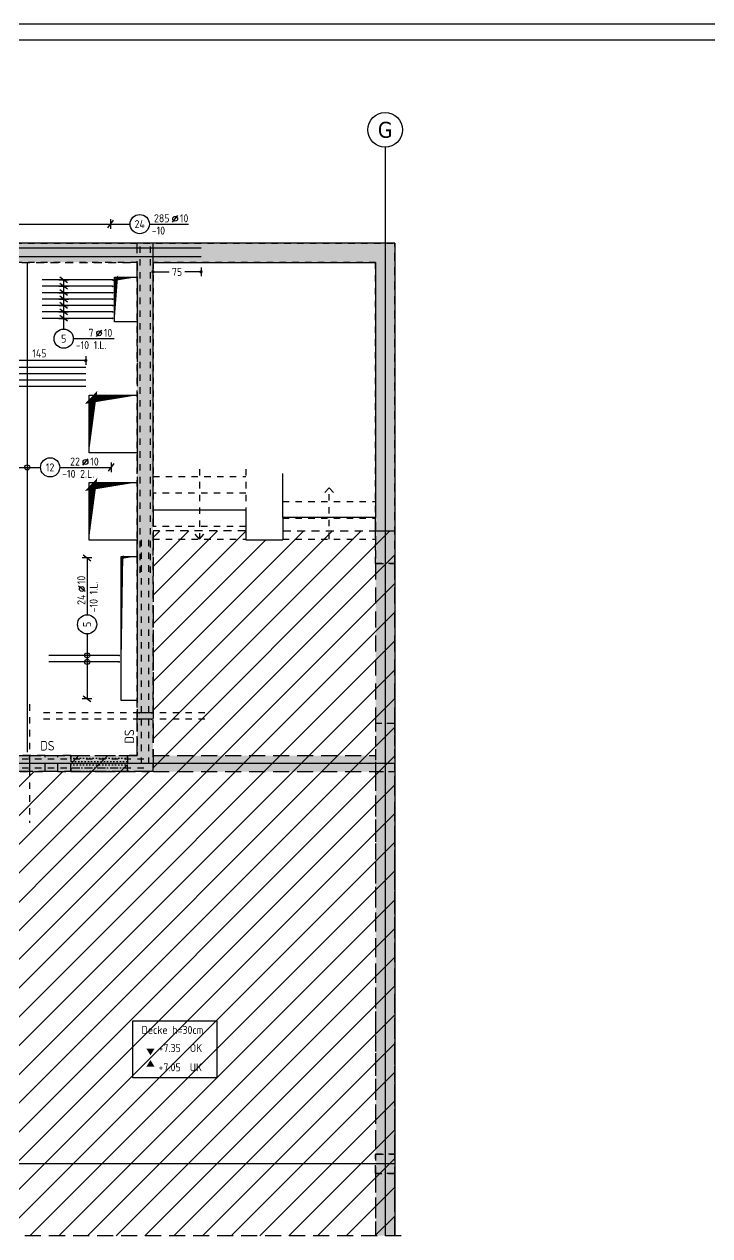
# Model space of a CAD drawing. Extents: x 0 to 76.8, y 0 to 29.7.
# Drawn here: x 37.67 to 48.37, y 10.78 to 29.7 of the extents above; entities that cross this region are included whole.
import ezdxf
from ezdxf.enums import TextEntityAlignment as Align

# ---------------------------------------------------------------- set-up
doc = ezdxf.new("R2010")
doc.units = 0
doc.header["$LTSCALE"] = 0.5
for name, pattern in [('AUSGEZOGEN', [1000.01, 1000, 0.01]), ('DASHED', [0.75, 0.5, -0.25]), ('DOT', [0.175, 0.05, -0.125]), ('HIDDEN', [0.375, 0.25, -0.125]), ('HIDDEN2', [0.187, 0.125, -0.062]), ('HIDDEN4', [0.12, 0.02, -0.1]), ('STRICHLINIE', [0.75, 0.5, -0.25]), ('VERDECKT', [0.375, 0.25, -0.125])]:
    doc.linetypes.add(name, pattern=pattern)
for name, color, linetype in [('1.OG', 7, 'Continuous'), ('ACHSEN', 7, 'Continuous'), ('AFU', 7, 'Continuous'), ('BETON', 7, 'Continuous'), ('Brüstung 1.OG', 7, 'Continuous'), ('DRUEBER', 7, 'Continuous'), ('DS', 7, 'Continuous'), ('grau_hell', 7, 'Continuous'), ('grau_mittel', 7, 'Continuous'), ('HILFE', 7, 'Continuous'), ('koten', 7, 'Continuous'), ('MASSE', 7, 'Continuous'), ('OBJEKT', 7, 'Continuous'), ('RAHMEN', 7, 'Continuous'), ('RND', 7, 'Continuous'), ('SCHATTEN', 7, 'Continuous'), ('SFP_Achsen', 7, 'Continuous'), ('TEXT', 7, 'Continuous'), ('VERDECKT', 7, 'Continuous'), ('VERDECKT2', 7, 'Continuous')]:
    doc.layers.add(name, color=color, linetype=linetype)
doc.styles.add('helv', font='tahoma.ttf')
doc.styles.add('txt', font='isocp.shx')
doc.linetypes.add('AFU_50K', pattern='A,0.15,["/",Standard,S=0.2,R=0,X=-0.01,Y=-0.1],0.07,["/",Standard,S=0.2,R=0,X=-0.01,Y=-0.1],0.15', length=0.37)
doc.dimstyles.new('DOT_I', dxfattribs={"dimscale": 0.5, "dimtxt": 0.25, "dimasz": 0.25, "dimexe": 0.1, "dimexo": 0.3, "dimgap": 0.1, "dimtad": 1, "dimdec": 3, "dimzin": 3, "dimtxsty": 'txt', "dimblk": 'DOT', "dimblk1": 'DOT', "dimblk2": 'DOT', "dimsah": 1, "dimcen": 0.1, "dimse1": 1, "dimse2": 1, "dimazin": 0, "dimtfac": 1, "dimtdec": 4, "dimtix": 1, "dimtmove": 2, "dimatfit": 3, "dimfxl": 0, "dimtvp": 1, "dimtolj": 1, "dimtzin": 0, "dimarcsym": 0})
pattern_1 = [(0, (-74.13047, 266.186844), (0.025, 0.05), [0, -0.05])]

# ---------------------------------------------------------------- blocks, each defined once
blk = doc.blocks.new('okrd_o')
at = {"layer": 'koten', "color": 7, "linetype": 'Continuous'}
blk.add_solid([(-0.125, 0.202), (0.125, 0.202), (0, 0)], dxfattribs=at)
at = {"layer": 'koten', "style": 'txt'}
blk.add_attdef('OKRD', (0.25, 0.1), '', height=0.25, dxfattribs=at)
blk = doc.blocks.new('okrd_u')
at = {"layer": 'koten', "color": 7, "linetype": 'Continuous'}
blk.add_solid([(-0.125, -0.202), (0.125, -0.202), (0, 0)], dxfattribs=at)
at = {"layer": 'koten', "style": 'txt'}
blk.add_attdef('OKRD', (0.25, -0.35), '', height=0.25, dxfattribs=at)
blk = doc.blocks.new('A1-35-0')
at = {"layer": 'RAHMEN'}
blk.add_line((118.9, 59.4), (0, 59.4), dxfattribs=at)
at = {"layer": 'RAHMEN', "color": 5}
blk.add_line((118.4, 58.9), (2, 58.9), dxfattribs=at)
blk = doc.blocks.new('DOT')
at = {"layer": 'MASSE', "color": 7, "linetype": 'Continuous'}
for p, q in [((0, 0), (-1, 0)), ((0, 0.54), (0, -0.54))]:
    blk.add_line(p, q, dxfattribs=at)
at = {"layer": 'MASSE', "color": 7, "linetype": 'Continuous', "const_width": 0.2}
blk.add_lwpolyline([(-0.1, 0, 1), (0.1, 0, 1)], format="xyb", close=True, dxfattribs=at)
blk = doc.blocks.new('*D29')
at = {"layer": 'Defpoints', "color": 0, "linetype": 'AUSGEZOGEN', "transparency": 16777216}
for p in [(37.179, 24.448), (37.179, 24.448), (38.629, 24.448)]:
    blk.add_point(p, dxfattribs=at)
at = {"layer": 'MASSE', "color": 0, "linetype": 'AUSGEZOGEN', "lineweight": -2, "transparency": 16777216}
blk.add_line((38.504, 24.448), (37.304, 24.448), dxfattribs=at)
at = {"layer": 'MASSE', "color": 0, "linetype": 'AUSGEZOGEN', "lineweight": -2, "transparency": 16777216, "xscale": 0.125, "yscale": 0.125, "zscale": 0.125, "rotation": 180}
blk.add_blockref('DOT', (37.179, 24.448), dxfattribs=at)
at = {"layer": 'MASSE', "color": 0, "linetype": 'AUSGEZOGEN', "lineweight": -2, "transparency": 16777216, "xscale": 0.125, "yscale": 0.125, "zscale": 0.125}
blk.add_blockref('DOT', (38.629, 24.448), dxfattribs=at)
at = {"layer": 'MASSE', "color": 0, "linetype": 'AUSGEZOGEN', "transparency": 16777216, "insert": (37.904, 24.56), "char_height": 0.125, "attachment_point": 5, "style": 'txt'}
blk.add_mtext('\\A1;145', dxfattribs=at)
blk = doc.blocks.new('lei_gre')
at = {"layer": 'RND', "color": 7, "linetype": 'Continuous'}
for p, q in [((-0.09, -0.12), (0.09, 0.12)), ((0, 0.15), (0, -0.15))]:
    blk.add_line(p, q, dxfattribs=at)
blk = doc.blocks.new('RND_LEI')
at = {"layer": 'RND', "color": 7, "linetype": 'Continuous'}
blk.add_line((1.022, 0.066), (1.19, 0.27), dxfattribs=at)
for centre, radius in [((0, 0), 0.3), ((1.106, 0.168), 0.075)]:
    blk.add_circle(centre, radius, dxfattribs=at)
at = {"layer": 'RND', "color": 7, "linetype": 'Continuous', "style": 'txt'}
blk.add_attdef('POSL', text='', height=0.25, dxfattribs=at).set_placement((0, 0), align=Align.MIDDLE)
blk.add_attdef('ANZ', text='', height=0.25, dxfattribs=at).set_placement((0.931, 0.057), align=Align.RIGHT)
for tag, p in [('DUM', (1.253, 0.057)), ('ABSTD', (1.674, 0.057)), ('POSTXT', (0.374, -0.327))]:
    blk.add_attdef(tag, p, '', height=0.25, dxfattribs=at)
blk = doc.blocks.new('*D40')
at = {"layer": 'Defpoints', "color": 0, "linetype": 'AUSGEZOGEN', "transparency": 16777216}
for p in [(39.679, 25.833), (39.679, 25.833), (40.429, 25.833)]:
    blk.add_point(p, dxfattribs=at)
at = {"layer": 'MASSE', "color": 0, "linetype": 'AUSGEZOGEN', "lineweight": -2, "transparency": 16777216}
for p, q in [((39.804, 25.833), (39.933, 25.833)), ((40.304, 25.833), (40.176, 25.833))]:
    blk.add_line(p, q, dxfattribs=at)
at = {"layer": 'MASSE', "color": 0, "linetype": 'AUSGEZOGEN', "lineweight": -2, "transparency": 16777216, "xscale": 0.125, "yscale": 0.125, "zscale": 0.125, "rotation": 180}
blk.add_blockref('DOT', (39.679, 25.833), dxfattribs=at)
at = {"layer": 'MASSE', "color": 0, "linetype": 'AUSGEZOGEN', "lineweight": -2, "transparency": 16777216, "xscale": 0.125, "yscale": 0.125, "zscale": 0.125}
blk.add_blockref('DOT', (40.429, 25.833), dxfattribs=at)
at = {"layer": 'MASSE', "color": 0, "linetype": 'AUSGEZOGEN', "transparency": 16777216, "insert": (40.054, 25.833), "char_height": 0.125, "attachment_point": 5, "style": 'txt'}
blk.add_mtext('\\A1;75', dxfattribs=at)

msp = doc.modelspace()

# ---------------------------------------------------------------- hatches: boundary and pattern name
at = {"layer": '1.OG', "linetype": 'AUSGEZOGEN'}
h = msp.add_hatch(dxfattribs=at)
h.set_pattern_fill('DOTS', scale=0.8, double=1)
h.set_pattern_definition(pattern_1)
h.paths.add_polyline_path([(4.6895, 25.9803), (8.1795, 25.9803), (8.1795, 18.0303), (8.5795, 18.0303), (8.5795, 18.2803), (8.4295, 18.2803), (8.4295, 25.9803), (10.6795, 25.9803), (10.6795, 18.2803), (9.4645, 18.2803), (9.4645, 18.0303), (10.9295, 18.0303), (10.9295, 26.2803), (4.5295, 26.2803), (4.5295, 19.2053), (4.4795, 19.2053), (4.4795, 14.4753), (4.0245, 14.4753), (4.0245, 14.1753), (4.6895, 14.1753)])
h.paths.add_polyline_path([(8.1795, 11.7803), (8.5795, 11.7803), (8.5795, 12.0303), (8.4295, 12.0303), (8.4295, 16.1553), (14.5145, 16.1553), (14.5145, 12.0303), (14.3645, 12.0303), (14.3645, 11.7803), (14.9145, 11.7803), (14.9145, 12.0303), (14.7645, 12.0303), (14.7644, 14.7153), (17.6145, 14.7153), (17.6145, 12.0303), (16.0495, 12.0303), (16.0495, 11.7803), (25.2995, 11.7803), (25.2995, 12.0303), (20.2295, 12.0303), (20.2295, 15.3753), (21.3545, 15.3753), (21.3545, 15.6253), (20.2295, 15.6253), (20.2295, 16.4053), (17.4645, 16.4053), (17.4645, 16.1553), (17.6145, 16.1553), (17.6145, 14.9653), (14.7645, 14.9653), (14.7645, 16.1553), (16.5795, 16.1553), (16.5795, 16.4053), (8.1795, 16.4053)])
h.paths.add_polyline_path([(9.5895, 12.0303), (9.5895, 11.7803), (13.3545, 11.7803), (13.3545, 12.0303)], flags=17)
h.paths.add_polyline_path([(17.8645, 12.0303), (18.7795, 12.0303), (18.7795, 16.1553), (17.8645, 16.1553)], flags=16)
h.paths.add_polyline_path([(19.9795, 16.1553), (19.0295, 16.1553), (19.0295, 12.0303), (19.9795, 12.0303)], flags=16)
h.paths.add_polyline_path([(43.4545, 11.7553), (43.4545, 12.0553), (43.1545, 12.0553), (43.1545, 11.7553)])
h.paths.add_polyline_path([(43.4545, 18.7803), (43.1545, 18.7803), (43.1545, 18.0303), (43.4545, 18.0303)], flags=17)
h.paths.add_polyline_path([(39.6795, 25.9803), (43.1545, 25.9803), (43.1545, 21.2803), (43.4545, 21.2803), (43.4545, 26.2803), (36.9295, 26.2803), (36.9295, 18.0303), (38.3945, 18.0303), (38.3945, 18.2803), (37.1795, 18.2803), (37.1795, 25.9803), (39.4295, 25.9803), (39.4295, 18.2803), (39.2795, 18.2803), (39.2795, 18.0303), (39.6795, 18.0303)])
h.paths.add_polyline_path([(36.9295, 16.1553), (36.9295, 15.29), (37.1795, 15.29), (37.1795, 16.4053), (31.1045, 16.4053), (31.1045, 15.6253), (30.0545, 15.6253), (30.0545, 15.3753), (31.1045, 15.3753), (31.1045, 12.0303), (26.3095, 12.0303), (26.3095, 11.7803), (31.5045, 11.7803), (31.5045, 12.0303), (31.3545, 12.0303), (31.3545, 14.0053), (31.5045, 14.0053), (31.5045, 14.2553), (31.3545, 14.2553), (31.3545, 16.1553)])
h.paths.add_polyline_path([(33.9795, 14.0053), (33.9795, 12.0303), (32.3895, 12.0303), (32.3895, 11.7803), (37.1795, 11.7803), (37.1795, 12.4903), (36.9295, 12.4903), (36.9295, 12.0303), (34.2295, 12.0303), (34.2295, 14.0053), (36.9295, 14.0053), (36.9295, 13.5403), (37.1795, 13.5403), (37.1795, 14.405), (36.9295, 14.405), (36.9295, 14.2553), (32.3895, 14.2553), (32.3895, 14.0053)])
h.paths.add_polyline_path([(28.6545, 15.3753), (28.6545, 15.6253), (26.5045, 15.6253), (26.5045, 15.3753)], flags=17)
h.paths.add_polyline_path([(22.7545, 15.6253), (22.7545, 15.3753), (25.1045, 15.3753), (25.1045, 15.6253)], flags=17)
h.paths.add_polyline_path([(13.6295, 18.7803), (13.3795, 18.7803), (13.3795, 18.0853), (13.6295, 18.0853)])
h.paths.add_polyline_path([(15.4795, 18.0853), (15.7295, 18.0853), (15.7295, 18.7803), (15.4795, 18.7803)])
h.paths.add_polyline_path([(17.1295, 18.0853), (17.3795, 18.0853), (17.3795, 18.7803), (17.1295, 18.7803)])
h.paths.add_polyline_path([(19.2295, 18.0853), (19.4795, 18.0853), (19.4795, 18.7803), (19.2295, 18.7803)])
h.paths.add_polyline_path([(20.8795, 18.0853), (21.1295, 18.0853), (21.1295, 18.7803), (20.8795, 18.7803)])
h.paths.add_polyline_path([(22.9795, 18.0853), (23.2295, 18.0853), (23.2295, 18.7803), (22.9795, 18.7803)])
h.paths.add_polyline_path([(24.6295, 18.0853), (24.8795, 18.0853), (24.8795, 18.7803), (24.6295, 18.7803)])
h.paths.add_polyline_path([(26.7295, 18.0853), (26.9795, 18.0853), (26.9795, 18.7803), (26.7295, 18.7803)])
h.paths.add_polyline_path([(28.3795, 18.0853), (28.6295, 18.0853), (28.6295, 18.7803), (28.3795, 18.7803)])
h.paths.add_polyline_path([(30.4795, 18.0853), (30.7295, 18.0853), (30.7295, 18.7803), (30.4795, 18.7803)])
h.paths.add_polyline_path([(32.1295, 18.0853), (32.3795, 18.0853), (32.3795, 18.7803), (32.1295, 18.7803)])
h.paths.add_polyline_path([(34.4795, 18.7803), (34.2295, 18.7803), (34.2295, 18.0853), (34.4795, 18.0853)])
h.paths.add_polyline_path([(29.4045, 26.2803), (29.4045, 25.9803), (29.7045, 25.9803), (29.7045, 26.2803)])
h.paths.add_polyline_path([(21.9045, 26.2803), (21.9045, 25.9803), (22.2045, 25.9803), (22.2045, 26.2803)])
h.paths.add_polyline_path([(14.4045, 26.2803), (14.4045, 25.9803), (14.7045, 25.9803), (14.7045, 26.2803)])
h.paths.add_polyline_path([(4.4795, 10.7803), (4.6895, 10.7803), (4.6895, 12.1253), (4.0245, 12.1253), (4.0245, 11.8253), (4.4795, 11.8253)])
at = {"layer": 'Brüstung 1.OG', "linetype": 'DOT'}
h = msp.add_hatch(dxfattribs=at)
h.set_pattern_fill('DOTS', color=102, scale=0.8, double=1)
h.set_pattern_definition(pattern_1)
h.paths.add_polyline_path([(14.4045, 25.9803), (14.4045, 26.2803), (10.9295, 26.2803), (10.9295, 25.9803)])
h.paths.add_polyline_path([(14.7045, 26.2803), (14.7045, 25.9803), (21.9045, 25.9803), (21.9045, 26.2803)])
h.paths.add_polyline_path([(29.4045, 25.9803), (29.4045, 26.2803), (22.2045, 26.2803), (22.2045, 25.9803)])
h.paths.add_polyline_path([(36.9295, 25.9803), (36.9295, 26.2803), (29.7045, 26.2803), (29.7045, 25.9803)])
h.paths.add_polyline_path([(43.4545, 18.0303), (43.1545, 18.0303), (43.1545, 12.0553), (43.4545, 12.0553)])
h.paths.add_polyline_path([(43.1545, 10.7803), (43.4545, 10.7803), (43.4545, 11.7553), (43.1545, 11.7553)])
h = msp.add_hatch(dxfattribs=at)
h.set_pattern_fill('DOTS', color=102, scale=0.8, double=1)
h.set_pattern_definition([(0, (-74.13047, 266.186843), (0.025, 0.05), [0, -0.05])])
h.paths.add_polyline_path([(39.2795, 18.0303), (39.2795, 18.2803), (38.3945, 18.2803), (38.3945, 18.0303)])
at = {"layer": 'grau_hell', "linetype": 'AUSGEZOGEN'}
h = msp.add_hatch(dxfattribs=at)
h.set_pattern_fill('ANSI31', color=9, scale=0.1, style=0, double=1)
h.set_pattern_definition([(45, (-1e-14, 28.70014), (-0.2245064, 0.2245064), [])])
h.paths.add_polyline_path([(4.4795, 14.4753), (4.0245, 14.4753), (4.0245, 11.8253), (4.4795, 11.8253), (4.4795, 10.7803), (43.4545, 10.7803), (43.4545, 21.7903), (41.7045, 21.7903), (41.7045, 21.6503), (41.1295, 21.6503), (41.1295, 21.7903), (39.6795, 21.7903), (39.6795, 18.0303), (39.2795, 18.0303), (39.2795, 18.2803), (38.3945, 18.2803), (38.3945, 18.0303), (36.9294, 18.0303), (36.9294, 16.1553), (31.3545, 16.1553), (31.3545, 11.7803), (23.867, 11.7803), (23.867, 15.3753), (22.7545, 15.3753), (22.7545, 15.6253), (21.3545, 15.6253), (21.3545, 15.3753), (19.9795, 15.3753), (19.9795, 12.0303), (17.8645, 12.0303), (17.8645, 16.1553), (17.4645, 16.1553), (17.4645, 16.4053), (16.5795, 16.4053), (16.5795, 16.1553), (10.9295, 16.1553), (10.9295, 18.0303), (9.4645, 18.0303), (9.4645, 18.2803), (8.5795, 18.2803), (8.5795, 18.0303), (8.1795, 18.0303), (8.1795, 20.7903), (6.7295, 20.7903), (6.7295, 20.6503), (6.2045, 20.6503), (6.2045, 20.7903), (4.5295, 20.7903), (4.5295, 19.2053), (4.4795, 19.2053)])
at = {"layer": 'grau_hell'}
msp.add_hatch(color=9, dxfattribs=at).paths.add_polyline_path([(37.9945, 18.0303), (38.1945, 18.0303), (38.1945, 18.2803), (37.9945, 18.2803)])
at = {"layer": 'grau_mittel'}
h = msp.add_hatch(color=61, dxfattribs=at)
h.paths.add_polyline_path([(8.1795, 25.9803), (8.1795, 26.2803), (4.5295, 26.2803), (4.5295, 20.7903), (4.6895, 20.7903), (4.6895, 25.9803)])
h.paths.add_polyline_path([(4.5295, 19.2053), (4.4795, 19.2053), (4.4795, 14.4753), (4.0245, 14.4753), (4.0245, 14.1753), (4.6895, 14.1753), (4.6895, 20.7903), (4.5295, 20.7903)])
h.paths.add_polyline_path([(4.4045, 14.1753), (4.4045, 12.1253), (4.6895, 12.1253), (4.7545, 12.1253), (4.7545, 14.1753), (4.6895, 14.1753)])
h.paths.add_polyline_path([(4.4795, 11.8253), (4.4795, 10.7803), (4.6895, 10.7803), (4.6895, 12.1253), (4.0245, 12.1253), (4.0245, 11.8253)])
h.paths.add_polyline_path([(9.5895, 11.7803), (9.5895, 12.0303), (8.5792, 12.0303), (8.5792, 11.7803)], flags=17)
h.paths.add_polyline_path([(8.1795, 11.7803), (8.5792, 11.7803), (8.5792, 12.0303), (8.4295, 12.0303), (8.4295, 16.1553), (14.5145, 16.1553), (14.5145, 15.6603), (14.7645, 15.6603), (14.7645, 16.1553), (14.9145, 16.1553), (15.8245, 16.1553), (15.8245, 16.4053), (8.1795, 16.4053)])
h.paths.add_polyline_path([(9.5895, 11.7803), (9.7895, 11.7803), (9.7895, 12.0303), (9.5895, 12.0303)], flags=17)
h.paths.add_polyline_path([(9.9895, 12.0303), (9.9895, 11.7803), (12.9545, 11.7803), (12.9545, 12.0303)], flags=17)
h.paths.add_polyline_path([(13.3545, 12.0303), (13.1545, 12.0303), (13.1545, 11.7803), (13.3545, 11.7803)], flags=17)
h.paths.add_polyline_path([(13.3545, 12.0303), (13.3545, 11.7803), (14.3645, 11.7803), (14.3645, 12.0303)], flags=17)
h.paths.add_polyline_path([(14.7645, 12.0303), (14.7645, 14.4653), (14.7644, 14.4653), (14.7644, 14.7153), (15.0145, 14.7153), (16.1245, 14.7153), (16.1245, 14.9653), (14.7645, 14.9653), (14.7645, 15.1153), (14.7645, 15.5103), (14.5145, 15.5103), (14.5145, 12.0303), (14.3645, 12.0303), (14.3645, 11.7803), (14.9145, 11.7803), (14.9145, 12.0303)])
h.paths.add_polyline_path([(15.9245, 11.7803), (15.9245, 12.0303), (14.9145, 12.0303), (14.9145, 11.7803)], flags=17)
h.paths.add_polyline_path([(15.9245, 11.7803), (16.1245, 11.7803), (16.1245, 12.0303), (15.9245, 12.0303)], flags=17)
h.paths.add_polyline_path([(17.8645, 14.7153), (17.8645, 14.9653), (16.3245, 14.9653), (16.3245, 14.7153)])
h.paths.add_polyline_path([(16.2245, 16.4053), (16.2245, 16.1553), (16.5795, 16.1553), (16.5795, 16.4053)])
h.paths.add_polyline_path([(16.5795, 16.1553), (17.4645, 16.1553), (17.4645, 16.4053), (16.5795, 16.4053)])
h.paths.add_polyline_path([(25.1045, 15.3753), (25.1045, 15.6253), (22.7545, 15.6253), (22.7545, 15.3753)])
h.paths.add_polyline_path([(28.8495, 11.7803), (28.8495, 12.0303), (20.7295, 12.0303), (20.7295, 11.7803)])
h.paths.add_polyline_path([(28.8495, 12.0303), (28.8495, 11.7803), (29.8595, 11.7803), (29.8595, 12.0303)])
h.paths.add_polyline_path([(29.8595, 12.0303), (29.8595, 11.7803), (30.0595, 11.7803), (30.0595, 12.0303)])
h.paths.add_polyline_path([(30.2595, 12.0303), (30.2595, 11.7803), (31.5045, 11.7803), (31.5045, 12.0303), (31.3545, 12.0303), (31.3545, 13.8053), (31.1045, 13.8053), (31.1045, 12.0303)])
h.paths.add_polyline_path([(31.5045, 12.0303), (31.5045, 11.7803), (32.3895, 11.7803), (32.3895, 12.0303)])
h.paths.add_polyline_path([(32.3895, 12.0303), (32.3895, 11.7803), (33.0945, 11.7803), (33.0945, 12.0303)], flags=17)
h.paths.add_polyline_path([(37.1795, 11.7803), (37.1795, 12.4903), (36.9295, 12.4903), (36.9295, 12.0303), (34.2295, 12.0303), (34.2295, 14.0053), (36.9295, 14.0053), (36.9295, 13.5403), (37.1795, 13.5403), (37.1795, 13.7903), (37.0995, 13.7903), (37.0995, 13.9403), (37.1795, 13.9403), (37.1795, 14.405), (36.9295, 14.405), (36.9295, 14.2553), (32.3895, 14.2553), (32.3895, 14.0053), (33.9795, 14.0053), (33.9795, 12.0303), (33.6945, 12.0303), (33.6945, 11.7803)])
h.paths.add_polyline_path([(31.5045, 14.2553), (31.5045, 14.0053), (32.3895, 14.0053), (32.3895, 14.2553)])
h.paths.add_polyline_path([(31.5045, 14.2553), (31.3546, 14.2553), (31.3545, 14.2553), (31.3545, 15.1759), (31.1045, 15.1759), (31.1045, 14.0053), (31.5045, 14.0053)])
h.paths.add_polyline_path([(31.3545, 15.3753), (31.3545, 16.1553), (32.7345, 16.1553), (32.7345, 16.4053), (31.1045, 16.4053), (31.1045, 15.6253), (30.6045, 15.6253), (30.0545, 15.6253), (30.0545, 15.3753)])
h.paths.add_polyline_path([(26.5045, 15.6253), (26.5045, 15.3753), (28.6545, 15.3753), (28.6545, 15.6253)])
h.paths.add_polyline_path([(36.0295, 16.1553), (36.0295, 16.4053), (33.3345, 16.4053), (33.3345, 16.1553)])
h.paths.add_polyline_path([(36.6295, 16.4053), (36.6295, 16.1553), (37.1795, 16.1553), (37.1795, 16.4053)])
h.paths.add_polyline_path([(36.9295, 15.29), (37.1795, 15.29), (37.1795, 15.5553), (36.9295, 15.5553)])
h.paths.add_polyline_path([(36.9295, 14.405), (37.1795, 14.405), (37.1795, 15.29), (36.9295, 15.29)])
h.paths.add_polyline_path([(36.9295, 12.4903), (37.1795, 12.4903), (37.1795, 13.5403), (36.9295, 13.5403)], flags=17)
h.paths.add_polyline_path([(36.9294, 16.9553), (37.1795, 16.9553), (37.1795, 18.0303), (36.9294, 18.0303)])
h.paths.add_polyline_path([(37.9945, 18.0303), (37.9945, 18.2803), (37.1795, 18.2803), (37.1795, 25.9803), (39.4295, 25.9803), (39.4295, 18.2803), (39.2795, 18.2803), (39.2795, 18.0303), (39.6795, 18.0303), (39.6795, 25.9803), (39.6795, 26.2803), (36.9295, 26.2803), (36.9295, 18.0303)])
h.paths.add_polyline_path([(38.3945, 18.2803), (38.1945, 18.2803), (38.1945, 18.0303), (38.3945, 18.0303)], flags=17)
h.paths.add_polyline_path([(39.2795, 18.0303), (39.2795, 18.2803), (38.3945, 18.2803), (38.3945, 18.0303)], flags=17)
h.paths.add_polyline_path([(43.1545, 25.9803), (43.1545, 21.9983), (43.1545, 21.7903), (43.4545, 21.7903), (43.4545, 26.2803), (39.6795, 26.2803), (39.6795, 25.9803)])
h.paths.add_polyline_path([(43.4545, 21.7903), (43.1545, 21.7903), (43.1545, 21.2803), (43.4545, 21.2803)])
h.paths.add_polyline_path([(43.1545, 18.7803), (43.4545, 18.7803), (43.4545, 21.2803), (43.1545, 21.2803)])
h.paths.add_polyline_path([(43.4545, 18.7803), (43.1545, 18.7803), (43.1545, 18.0303), (43.4545, 18.0303)])
h.paths.add_polyline_path([(39.6795, 18.2803), (39.6795, 18.0303), (43.1545, 18.0303), (43.1545, 18.2803)])
h.paths.add_polyline_path([(43.1545, 12.0553), (43.4545, 12.0553), (43.4545, 18.0303), (43.1545, 18.0303)])
h.paths.add_polyline_path([(43.1545, 10.7803), (43.4545, 10.7803), (43.4545, 11.7553), (43.1545, 11.7553)])
h.paths.add_polyline_path([(43.4545, 11.7553), (43.4545, 12.0553), (43.1545, 12.0553), (43.1545, 11.7553)])
h.paths.add_polyline_path([(34.2295, 18.0853), (34.4795, 18.0853), (34.4795, 18.7803), (34.2295, 18.7803)])
h.paths.add_polyline_path([(32.1295, 18.0853), (32.3795, 18.0853), (32.3795, 18.7803), (32.1295, 18.7803)])
h.paths.add_polyline_path([(30.4795, 18.0853), (30.7295, 18.0853), (30.7295, 18.7803), (30.4795, 18.7803)])
h.paths.add_polyline_path([(28.3795, 18.0853), (28.6295, 18.0853), (28.6295, 18.7803), (28.3795, 18.7803)])
h.paths.add_polyline_path([(26.7295, 18.0853), (26.9795, 18.0853), (26.9795, 18.7803), (26.7295, 18.7803)])
h.paths.add_polyline_path([(24.8795, 18.7803), (24.6295, 18.7803), (24.6295, 18.0853), (24.8795, 18.0853)])
h.paths.add_polyline_path([(23.2295, 18.7803), (22.9795, 18.7803), (22.9795, 18.0853), (23.2295, 18.0853)])
h.paths.add_polyline_path([(20.8795, 18.0853), (21.1295, 18.0853), (21.1295, 18.7803), (20.8795, 18.7803)])
h.paths.add_polyline_path([(19.4795, 18.7803), (19.2295, 18.7803), (19.2295, 18.0853), (19.4795, 18.0853)])
h.paths.add_polyline_path([(17.1295, 18.0853), (17.3795, 18.0853), (17.3795, 18.7803), (17.1295, 18.7803)])
h.paths.add_polyline_path([(15.4795, 18.0853), (15.7295, 18.0853), (15.7295, 18.7803), (15.4795, 18.7803)])
h.paths.add_polyline_path([(13.3795, 18.0853), (13.6295, 18.0853), (13.6295, 18.7803), (13.3795, 18.7803)])
h.paths.add_polyline_path([(36.9295, 25.9803), (36.9295, 26.2803), (29.7045, 26.2803), (29.7045, 25.9803)])
h.paths.add_polyline_path([(29.4045, 25.9803), (29.7045, 25.9803), (29.7045, 26.2803), (29.4045, 26.2803)])
h.paths.add_polyline_path([(22.2045, 26.2803), (22.2045, 25.9803), (29.4045, 25.9803), (29.4045, 26.2803)])
h.paths.add_polyline_path([(22.2045, 26.2803), (21.9045, 26.2803), (21.9045, 25.9803), (22.2045, 25.9803)])
h.paths.add_polyline_path([(14.7045, 26.2803), (14.7045, 25.9803), (21.9045, 25.9803), (21.9045, 26.2803)])
h.paths.add_polyline_path([(14.7045, 25.9803), (14.7045, 26.2803), (14.4045, 26.2803), (14.4045, 25.9803)])
h.paths.add_polyline_path([(10.9295, 26.2803), (10.9295, 25.9803), (14.4045, 25.9803), (14.4045, 26.2803)])
h.paths.add_polyline_path([(10.6795, 25.9803), (10.6795, 18.2803), (9.9795, 18.2803), (9.8645, 18.2803), (9.8645, 18.0303), (10.9295, 18.0303), (10.9295, 26.2803), (8.1795, 26.2803), (8.1795, 25.9803), (8.1795, 21.1153), (8.1795, 18.0303), (8.5795, 18.0303), (8.5795, 18.2803), (8.4295, 18.2803), (8.4295, 25.9803), (8.6295, 25.9803)])
h.paths.add_polyline_path([(9.4645, 18.0303), (9.6645, 18.0303), (9.6645, 18.2803), (9.4645, 18.2803)], flags=17)
h.paths.add_polyline_path([(9.4645, 18.0303), (9.4645, 18.2803), (8.5795, 18.2803), (8.5795, 18.0303)], flags=17)
h.paths.add_polyline_path([(8.1795, 18.0303), (8.1795, 18.2803), (4.7545, 18.2803), (4.7545, 18.0303)])

# ---------------------------------------------------------------- linework, layer by layer
at = {"layer": '1.OG', "color": 7, "linetype": 'DOT', "lineweight": -2}
msp.add_lwpolyline([(37.1795, 18.2803), (38.3945, 18.2803), (38.3945, 18.0303), (36.9295, 18.0303), (36.9295, 26.2803), (43.4545, 26.2803), (43.4545, 21.2803), (43.1545, 21.2803), (43.1545, 25.9803), (39.6795, 25.9803), (39.6795, 18.0303), (39.2795, 18.0303), (39.2795, 18.2803), (39.4295, 18.2803), (39.4295, 25.9803), (37.1795, 25.9803), (37.1795, 18.2803)], dxfattribs=at)
for points in [[(43.4545, 18.7803), (43.1545, 18.7803), (43.1545, 18.0303), (43.4545, 18.0303)], [(43.1545, 11.7553), (43.4545, 11.7553), (43.4545, 12.0553), (43.1545, 12.0553)]]:
    msp.add_lwpolyline(points, close=True, dxfattribs=at)
at = {"layer": 'ACHSEN', "color": 140, "linetype": 'AUSGEZOGEN'}
for p, q in [((43.3045, 27.7803), (43.3045, 10.7803)), ((43.4545, 26.2803), (2.2545, 26.2803)), ((43.4545, 18.1553), (2.2545, 18.1553)), ((43.4545, 11.9053), (2.2545, 11.9053))]:
    msp.add_line(p, q, dxfattribs=at)
at = {"layer": 'AFU', "color": 8, "linetype": 'AFU_50K'}
for p, q in [((39.6795, 25.9803), (39.6795, 26.2803)), ((43.1545, 21.7903), (43.1545, 21.9983)), ((43.1545, 21.7903), (43.4545, 21.7903))]:
    msp.add_line(p, q, dxfattribs=at)
at = {"layer": 'BETON', "color": 6, "linetype": 'AUSGEZOGEN', "lineweight": -2}
msp.add_line((43.4545, 26.2803), (4.4545, 26.2803), dxfattribs=at)
at = {"layer": 'BETON', "color": 6, "linetype": 'AUSGEZOGEN'}
for p, q in [((43.4545, 26.2803), (43.4545, 10.7803)), ((39.6795, 22.1153), (39.6795, 25.9803)), ((39.6795, 25.9803), (43.1545, 25.9803)), ((43.1545, 25.9803), (43.1545, 21.9983)), ((39.6795, 22.1153), (41.1295, 22.1153)), ((41.1295, 22.1153), (41.1295, 21.6503)), ((41.7045, 21.9983), (41.7045, 21.6503)), ((43.1545, 21.9983), (41.7045, 21.9983)), ((41.1295, 21.6503), (41.7045, 21.6503))]:
    msp.add_line(p, q, dxfattribs=at)
for points in [[(39.0795, 25.7503), (39.4295, 25.7503), (39.4295, 25.0503), (39.0795, 25.0503)], [(38.6795, 23.9053), (39.4295, 23.9053), (39.4295, 23.0053), (38.6795, 23.0053)], [(38.6795, 22.5453), (39.4295, 22.5453), (39.4295, 21.6453), (38.6795, 21.6453)], [(39.1795, 21.3903), (39.4295, 21.3903), (39.4295, 19.1403), (39.1795, 19.1403)]]:
    msp.add_lwpolyline(points, close=True, dxfattribs=at)
at = {"layer": 'Brüstung 1.OG', "color": 102, "linetype": 'DOT'}
for p, q in [((38.3945, 18.2803), (39.2795, 18.2803)), ((38.3945, 18.0303), (39.2795, 18.0303)), ((43.1545, 18.0303), (43.1545, 12.0553)), ((43.4545, 12.0553), (43.4545, 18.0303)), ((43.1545, 11.7553), (43.1545, 10.7803)), ((43.4545, 10.7803), (43.4545, 11.7553))]:
    msp.add_line(p, q, dxfattribs=at)
at = {"layer": 'DRUEBER', "color": 102, "linetype": 'HIDDEN2'}
for p, q in [((40.4045, 22.752), (40.4045, 21.6603)), ((42.4295, 22.4614), (42.3197, 22.3368)), ((42.4295, 21.6603), (42.4295, 22.4614)), ((42.4295, 22.4614), (42.5392, 22.3368)), ((40.4045, 21.6603), (40.2947, 21.785)), ((40.4045, 21.6603), (40.5142, 21.785))]:
    msp.add_line(p, q, dxfattribs=at)
at = {"layer": 'DRUEBER', "color": 171, "linetype": 'HIDDEN4'}
for p, q in [((41.1295, 22.752), (41.1295, 22.1153)), ((39.6795, 22.6353), (41.1295, 22.6353)), ((41.1295, 22.3753), (39.6795, 22.3753))]:
    msp.add_line(p, q, dxfattribs=at)
at = {"layer": 'DRUEBER', "color": 7, "linetype": 'DOT'}
for p, q in [((41.7045, 22.2453), (43.1545, 22.2453)), ((41.7045, 21.9853), (43.1545, 21.9853)), ((41.1295, 21.8553), (39.6795, 21.8553)), ((39.6795, 21.6603), (41.1295, 21.6603)), ((41.7045, 21.6603), (43.1545, 21.6603))]:
    msp.add_line(p, q, dxfattribs=at)
at = {"layer": 'DS', "color": 1, "linetype": 'DASHED'}
for p, q in [((39.4295, 25.7503), (39.4295, 26.2803)), ((39.4295, 25.0503), (39.4295, 23.9053)), ((39.4295, 23.0053), (39.4295, 22.5453)), ((39.6795, 22.1153), (39.6795, 18.0303)), ((39.4295, 21.3903), (39.4295, 21.6453)), ((39.4295, 18.2803), (39.4295, 19.1403)), ((36.9294, 18.2803), (39.4295, 18.2803)), ((39.6795, 18.0303), (36.9295, 18.0303))]:
    msp.add_line(p, q, dxfattribs=at)
at = {"layer": 'HILFE', "color": 102, "linetype": 'AUSGEZOGEN'}
msp.add_line((41.7045, 21.9983), (41.7045, 22.6838), dxfattribs=at)
at = {"layer": 'HILFE', "color": 102, "linetype": 'DASHED'}
msp.add_line((43.5545, 10.7803), (2.7545, 10.7803), dxfattribs=at)
at = {"layer": 'OBJEKT', "color": 1, "linetype": 'AUSGEZOGEN'}
msp.add_lwpolyline([(39.3651, 14.1353), (40.6769, 14.1353), (40.6769, 13.2462), (39.3651, 13.2462)], close=True, dxfattribs=at)
at = {"layer": 'RND', "color": 7, "linetype": 'AUSGEZOGEN'}
for p, q in [((35.1445, 26.5784), (39.016, 26.5784)), ((39.016, 26.5784), (39.3216, 26.5784)), ((39.6216, 26.5784), (40.2333, 26.5784)), ((38.4343, 24.7899), (39.0743, 24.7899)), ((36.9771, 22.7795), (37.9222, 22.7795)), ((38.2222, 22.7795), (39.0276, 22.7795)), ((38.6502, 21.3664), (38.6502, 20.4783)), ((38.6502, 20.1783), (38.6502, 19.1666))]:
    msp.add_line(p, q, dxfattribs=at)
at = {"layer": 'RND', "color": 102, "linetype": 'AUSGEZOGEN'}
msp.add_line((38.2843, 24.9399), (38.2843, 25.7071), dxfattribs=at)
at = {"layer": 'RND', "color": 1, "linetype": 'AUSGEZOGEN'}
for points in [[(40.4295, 26.2045), (32.6295, 26.2045)], [(40.4295, 26.0681), (32.6295, 26.0681)], [(37.7135, 25.9803), (37.7135, 18.3303)], [(39.0495, 25.7071), (37.9495, 25.7071)], [(39.0495, 25.6071), (37.9495, 25.6071)], [(39.0495, 25.5071), (37.9495, 25.5071)], [(39.0495, 25.4071), (37.9495, 25.4071)], [(39.0495, 25.3071), (37.9495, 25.3071)], [(39.0495, 25.2071), (37.9495, 25.2071)], [(39.0495, 25.1071), (37.9495, 25.1071)], [(38.6295, 24.2413), (27.1295, 24.2413)], [(38.6295, 24.3413), (31.2295, 24.3413)], [(38.6295, 24.0413), (27.1295, 24.0413)], [(38.6295, 24.1413), (31.2295, 24.1413)], [(39.1495, 19.8425), (38.0495, 19.8425)], [(39.1495, 19.7425), (38.0495, 19.7425)], [(39.657, 18.9464), (39.4669, 18.9464)], [(39.657, 18.8464), (39.4669, 18.8464)], [(37.7495, 18.2494), (37.7495, 18.0592)]]:
    msp.add_lwpolyline(points, dxfattribs=at)
at = {"layer": 'RND', "color": 1, "linetype": 'HIDDEN2'}
for points in [[(39.4709, 26.2303), (39.4709, 21.0503)], [(39.633, 26.2303), (39.633, 21.0503)], [(39.4931, 21.6503), (39.4931, 18.0803)], [(39.6084, 21.6503), (39.6084, 18.0803)], [(36.0349, 18.2286), (39.6295, 18.2286)], [(36.0349, 18.0855), (39.6295, 18.0855)]]:
    msp.add_lwpolyline(points, dxfattribs=at)
at = {"layer": 'RND', "color": 7, "linetype": 'AUSGEZOGEN'}
for points, const_width in [([(39.0425, 25.7071, 1), (39.0565, 25.7071, 1)], 0.014), ([(39.0425, 25.6071, 1), (39.0565, 25.6071, 1)], 0.014), ([(39.0425, 25.5071, 1), (39.0565, 25.5071, 1)], 0.014), ([(39.0425, 25.4071, 1), (39.0565, 25.4071, 1)], 0.014), ([(39.0425, 25.3071, 1), (39.0565, 25.3071, 1)], 0.014), ([(39.0425, 25.2071, 1), (39.0565, 25.2071, 1)], 0.014), ([(39.0425, 25.1071, 1), (39.0565, 25.1071, 1)], 0.014), ([(39.1425, 19.8425, 1), (39.1565, 19.8425, 1)], 0.014), ([(39.1425, 19.7425, 1), (39.1565, 19.7425, 1)], 0.014), ([(39.4731, 18.9464, 1), (39.4606, 18.9464, 1)], 0.0125), ([(39.6633, 18.9464, 1), (39.6508, 18.9464, 1)], 0.0125), ([(39.4731, 18.8464, 1), (39.4606, 18.8464, 1)], 0.0125), ([(39.6633, 18.8464, 1), (39.6508, 18.8464, 1)], 0.0125), ([(37.7495, 18.2556, 1), (37.7495, 18.2431, 1)], 0.0125), ([(37.7495, 18.0655, 1), (37.7495, 18.053, 1)], 0.0125)]:
    msp.add_lwpolyline(points, format="xyb", close=True, dxfattribs=dict(at, const_width=const_width))
at = {"layer": 'RND', "color": 1, "linetype": 'DOT'}
for points in [[(37.7495, 19.0794), (37.7495, 18.2494)], [(39.4669, 18.9464), (37.9369, 18.9464)], [(40.487, 18.9464), (39.657, 18.9464)], [(39.4669, 18.8464), (37.9369, 18.8464)], [(40.487, 18.8464), (39.657, 18.8464)], [(37.7495, 18.0592), (37.7495, 17.2292)]]:
    msp.add_lwpolyline(points, dxfattribs=at)
at = {"layer": 'RND', "color": 7, "linetype": 'AUSGEZOGEN'}
for centre in [(37.7135, 22.7795), (38.6502, 19.8425), (38.6502, 19.7425)]:
    msp.add_circle(centre, 0.04, dxfattribs=at)
at = {"layer": 'SCHATTEN', "color": 1, "linetype": 'AUSGEZOGEN'}
for points in [[(39.0795, 25.0503, 0, 0.0531, 0), (39.106, 25.7493, 0, 0, 0), (39.0818, 25.7219, 0.0571, 0, 0), (39.4295, 25.7503, 0, 0, 0)], [(39.4295, 23.9053, 0, 0.1223, 0), (38.6844, 23.8444, 0, 0, 0), (38.739, 23.9013, 0.1194, 0, 0), (38.6795, 23.0053, 0, 0, 0)], [(39.4295, 22.5453, 0, 0.1223, 0), (38.6844, 22.4844, 0, 0, 0), (38.739, 22.5413, 0.1194, 0, 0), (38.6795, 21.6453, 0, 0, 0)], [(39.1795, 19.1403, 0, 0.0359, 0), (39.1974, 21.3902, 0, 0, 0), (39.1811, 21.37, 0.0408, 0, 0), (39.4295, 21.3903, 0, 0, 0)]]:
    msp.add_lwpolyline(points, format="xyseb", dxfattribs=at)
at = {"layer": 'SFP_Achsen', "color": 7, "linetype": 'AUSGEZOGEN'}
msp.add_circle((43.3045, 28.0508), 0.2705, dxfattribs=at)
at = {"layer": 'VERDECKT', "color": 7, "linetype": 'VERDECKT', "lineweight": -2}
for p, q in [((43.4545, 26.2803), (36.9295, 26.2803)), ((43.4545, 21.2803), (43.4545, 26.2803)), ((37.1795, 25.9803), (39.4295, 25.9803)), ((39.4295, 25.9803), (39.4295, 18.2803)), ((39.6795, 18.0303), (39.6795, 25.9803)), ((39.6795, 25.9803), (43.1545, 25.9803)), ((43.1545, 25.9803), (43.1545, 21.2803)), ((43.1545, 21.2803), (43.4545, 21.2803)), ((37.9945, 18.2803), (37.1795, 18.2803)), ((38.3945, 18.2803), (38.1945, 18.2803)), ((38.3945, 18.0303), (38.3945, 18.2803)), ((39.4295, 18.2803), (39.2795, 18.2803)), ((39.2795, 18.2803), (39.2795, 18.0303)), ((36.9295, 18.0303), (37.9945, 18.0303)), ((38.1945, 18.0303), (38.3945, 18.0303)), ((39.2795, 18.0303), (39.6795, 18.0303))]:
    msp.add_line(p, q, dxfattribs=at)
at = {"layer": 'VERDECKT', "color": 7, "linetype": 'HIDDEN'}
for p, q in [((41.1295, 21.7903), (39.6795, 21.7903)), ((41.7045, 21.7903), (43.1545, 21.7903))]:
    msp.add_line(p, q, dxfattribs=at)
at = {"layer": 'VERDECKT', "color": 7, "linetype": 'VERDECKT'}
for p, q in [((37.9945, 18.0303), (37.9945, 18.2803)), ((38.1945, 18.0303), (38.1945, 18.2803))]:
    msp.add_line(p, q, dxfattribs=at)
at = {"layer": 'VERDECKT', "color": 7, "linetype": 'VERDECKT', "lineweight": -2}
for points in [[(43.4545, 18.7803), (43.1545, 18.7803), (43.1545, 18.0303), (43.4545, 18.0303)], [(43.1545, 12.0553), (43.4545, 12.0553), (43.4545, 11.7553), (43.1545, 11.7553)]]:
    msp.add_lwpolyline(points, close=True, dxfattribs=at)
at = {"layer": 'VERDECKT2', "color": 7, "linetype": 'STRICHLINIE'}
for p, q in [((43.1545, 21.2803), (43.1545, 18.7803)), ((43.4545, 18.7803), (43.4545, 21.2803)), ((38.3945, 18.2803), (39.2795, 18.2803)), ((39.6795, 18.2803), (43.1545, 18.2803)), ((38.3945, 18.0303), (39.2795, 18.0303)), ((39.6795, 18.0303), (43.1545, 18.0303)), ((43.1545, 18.0303), (43.1545, 12.0553)), ((43.4545, 12.0553), (43.4545, 18.0303)), ((43.1545, 11.7553), (43.1545, 10.7803)), ((43.4545, 10.7803), (43.4545, 11.7553))]:
    msp.add_line(p, q, dxfattribs=at)

# ---------------------------------------------------------------- block references
at = {"layer": 'koten', "color": 6, "linetype": 'AUSGEZOGEN', "xscale": 0.5, "yscale": 0.5, "zscale": 0.5}
for name, p, values in [('okrd_o', (39.6393, 13.5992), {'OKRD': '+7.35  OK'}), ('okrd_u', (39.6393, 13.5242), {'OKRD': '+7.05  UK'})]:
    msp.add_blockref(name, p, dxfattribs=at).add_auto_attribs(values)
at = {"layer": 'RAHMEN', "xscale": 0.5, "yscale": 0.5, "zscale": 0.5}
msp.add_blockref('A1-35-0', (0, 0), dxfattribs=at)
at = {"layer": 'RND', "color": 7, "linetype": 'AUSGEZOGEN', "xscale": 0.5, "yscale": 0.5, "zscale": 0.5}
for p, values in [((39.4716, 26.5784), {'POSL': '24', 'DUM': '10', 'ANZ': '285', 'POSTXT': '-10'}), ((38.2843, 24.7899), {'POSL': '5', 'DUM': '10', 'ANZ': '7', 'POSTXT': '-10 1.L.'}), ((38.0722, 22.7795), {'POSL': '12', 'DUM': '10', 'ANZ': '22', 'POSTXT': '-10 2.L.'})]:
    msp.add_blockref('RND_LEI', p, dxfattribs=at).add_auto_attribs(values)
for p in [(39.016, 26.5784), (39.0276, 22.7795)]:
    msp.add_blockref('lei_gre', p, dxfattribs=at)
for p, rotation in [((38.2843, 25.7071), 90.0000000000029), ((38.2843, 25.6071), 90.00000000000756), ((38.2843, 25.5071), 89.99999999999865), ((38.2843, 25.4071), 89.99999999999865), ((38.2843, 25.3071), 89.99999999999865), ((38.2843, 25.2071), 89.99999999999865), ((38.2843, 25.1071), 89.99999999999865), ((38.6502, 21.3664), 270.0000000000012), ((38.6502, 19.1666), 270.0000000000012)]:
    msp.add_blockref('lei_gre', p, dxfattribs=dict(at, rotation=rotation))
at = {"layer": 'RND', "color": 7, "linetype": 'AUSGEZOGEN', "xscale": 0.5, "yscale": 0.5, "zscale": 0.5, "rotation": 90.0000000000012}
msp.add_blockref('RND_LEI', (38.6502, 20.3283), dxfattribs=at).add_auto_attribs({'POSL': '5', 'DUM': '10', 'ANZ': '24', 'POSTXT': '-10 1.L.'})

# ---------------------------------------------------------------- texts
at = {"layer": 'SFP_Achsen', "color": 6, "linetype": 'AUSGEZOGEN', "style": 'helv'}
msp.add_text('G', height=0.25, dxfattribs=at).set_placement((43.1904, 27.9264))
at = {"layer": 'TEXT', "color": 1, "linetype": 'AUSGEZOGEN', "style": 'txt'}
msp.add_text('DS', height=0.15, rotation=90, dxfattribs=at).set_placement((39.3844, 18.4668))
for s, height, p in [('DS', 0.15, (37.9188, 18.358)), ('Decke h=30cm', 0.125, (39.5012, 13.9321))]:
    msp.add_text(s, height=height, dxfattribs=at).set_placement(p)

# ---------------------------------------------------------------- dimensions: what is measured, and where the dimension line sits
at = {"layer": 'MASSE', "color": 7, "linetype": 'AUSGEZOGEN'}
dim = msp.add_linear_dim(base=(39.6795, 25.8335), p1=(40.4295, 25.8335), p2=(39.6795, 25.8335), dimstyle='DOT_I', override={"dimdec": 0, "dimlfac": 100}, dxfattribs=at)
dim.commit()
dim.dimension.update_dxf_attribs({"geometry": '*D40', "text_midpoint": (40.0545, 25.8335), "dimtype": 160})
dim = msp.add_linear_dim(base=(37.1795, 24.4477), p1=(38.6295, 24.4477), p2=(37.1795, 24.4477), dimstyle='DOT_I', override={"dimdec": 0, "dimlfac": 100}, dxfattribs=at)
dim.commit()
dim.dimension.update_dxf_attribs({"geometry": '*D29', "text_midpoint": (37.9045, 24.5602)})

doc.saveas('drawing.dxf')
